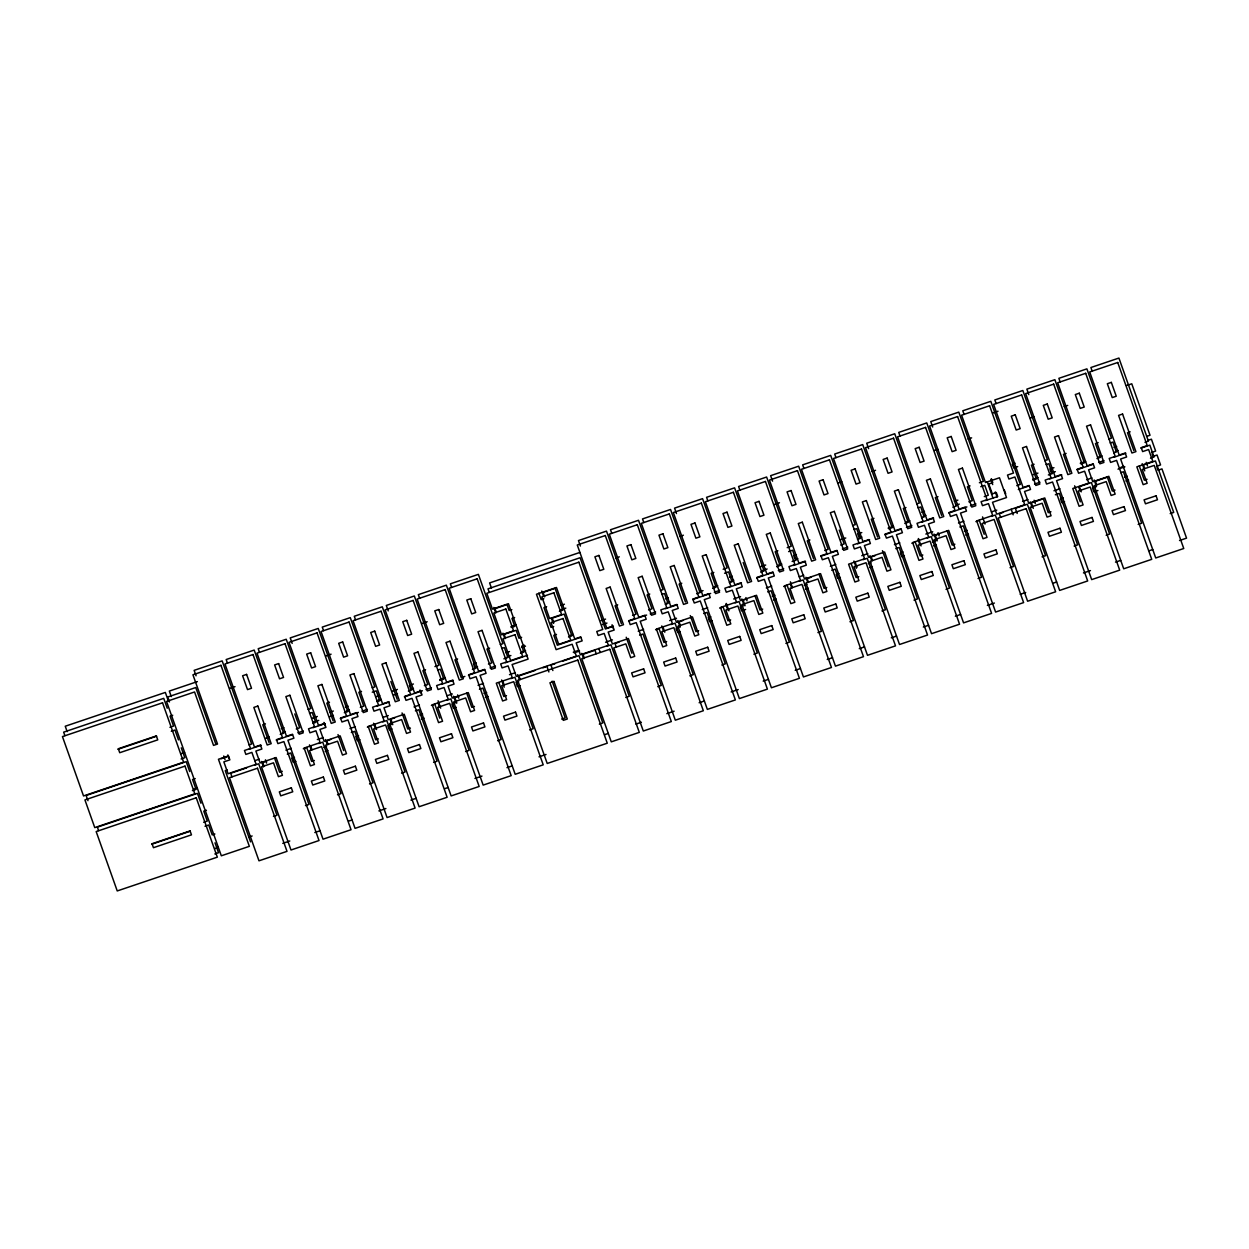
<?xml version="1.0" encoding="UTF-8"?>
<svg xmlns="http://www.w3.org/2000/svg" width="1249" height="1249" viewBox="0 0 1249 1249"><rect width="100%" height="100%" fill="white"/><g stroke="black" fill="none" stroke-linecap="round" stroke-linejoin="round"><path stroke-width="1.5" d="M197.358 681.611L169.333 691.072L171.285 696.599M579.833 552.448L489.608 582.924L491.482 588.201M992.783 412.997L998.029 411.218M229.754 688.402L234.999 686.638M325.833 655.959L331.079 654.179M421.912 623.516L427.174 621.737M615.819 558.022L619.332 556.835M679.878 536.399L683.375 535.212M774.208 504.534L779.47 502.769M838.266 482.91L841.764 481.724M872.036 471.498L875.549 470.311M934.346 450.452L937.843 449.281M968.116 439.055L971.628 437.868M1030.425 418.009L1033.922 416.823M1064.21 406.612L1067.708 405.425M1126.504 385.566L1131.766 383.786L1150.017 435.245L1146.598 436.401M172.721 715.255L170.051 716.161L173.564 726.059L169.926 727.293M511.825 609.606L509.155 610.511L507.047 604.578L495.026 608.638L496.321 612.26M543.846 598.802L541.176 599.692L538.834 593.103M117.952 749.275L156.578 736.223M171.3 731.258L174.969 730.009L178.482 739.908M514.619 617.521L511.965 618.427L514.76 626.342L511.341 627.498M546.656 606.717L543.986 607.607L551.012 627.404L553.682 626.498M560.973 605.359L564.407 604.204M510.903 626.701L516.056 624.953M560.66 609.902L565.813 608.154M559.38 611.276L562.815 610.121L555.087 588.357L543.065 592.416L544.658 596.866M1014.969 463.129L1012.299 464.019L1013.236 466.658M1013.704 467.985L1017.701 466.626M265.428 723.842L262.758 724.748L269.081 742.562M308.144 709.416L310.814 708.526L286.224 639.254L258.2 648.715L259.48 652.337M329.486 702.219L326.816 703.109L333.14 720.923M361.523 691.4L358.853 692.305L363.771 706.153L360.337 707.309M372.186 687.793L374.856 686.888L350.282 617.631L322.258 627.092L323.538 630.698M425.566 669.761L422.896 670.666L427.814 684.514L424.379 685.67M434.917 666.607L438.914 665.264L414.325 595.992L386.3 605.453L388.236 610.886M457.602 658.941L454.933 659.847L461.256 677.661L464.847 676.443M489.624 648.137L486.954 649.027L491.872 662.891L488.437 664.046M500.303 644.531L502.972 643.625L478.383 574.368L450.358 583.829L451.638 587.436M521.645 637.318L518.975 638.223L516.165 630.308L504.159 634.351L505.455 637.989M617.724 604.875L615.07 605.765L621.378 623.579M649.761 594.056L647.091 594.961L652.009 608.809L648.574 609.965M660.44 590.449L663.11 589.544L638.52 520.287L610.496 529.748L611.776 533.37M681.782 583.236L679.113 584.142L685.436 601.956M713.819 572.417L711.149 573.322L716.067 587.171L712.633 588.341M723.155 569.263L727.152 567.92L702.578 498.648L674.554 508.124L676.474 513.542M777.862 550.793L775.192 551.699L780.11 565.547L776.691 566.703M787.213 547.64L791.21 546.281L766.621 477.024L738.596 486.486L739.892 490.108M809.898 539.974L807.229 540.879L813.552 558.693M852.599 525.548L855.268 524.658L830.679 455.385L802.654 464.862L803.934 468.469M873.941 518.351L871.287 519.241L877.594 537.054M905.978 507.531L903.308 508.437L908.226 522.285L904.791 523.44M916.657 503.925L919.326 503.019L894.737 433.762L866.712 443.223L868.633 448.641M937.999 496.712L935.329 497.617L941.652 515.431M970.036 485.892L967.366 486.798L972.284 500.646L968.849 501.817M979.372 482.738L983.369 481.396L958.795 412.123L930.77 421.584L932.691 427.017M1034.078 464.269L1031.409 465.174L1036.327 479.023L1032.907 480.178M1044.757 460.662L1047.427 459.757L1022.837 390.5L994.813 399.961L996.109 403.568M1066.115 453.449L1063.445 454.355L1069.769 472.169M1098.136 442.63L1095.467 443.536L1100.385 457.384L1096.95 458.555M1108.815 439.024L1111.485 438.134L1086.895 368.861L1058.871 378.322L1060.151 381.944M1130.158 431.826L1127.488 432.716L1133.811 450.53M180.949 753.647L184.587 752.413M309.549 713.382L312.219 712.476L315.716 722.375L313.062 723.28M372.264 692.196L376.261 690.853L379.774 700.736L377.104 701.641M437.65 670.12L440.319 669.214L443.832 679.113L439.835 680.455M501.708 648.481L504.377 647.591L507.89 657.474L503.878 658.832M661.845 594.415L664.515 593.509L668.028 603.408L665.358 604.297M724.561 573.229L728.557 571.87L732.07 581.769L729.4 582.674M788.619 551.59L792.615 550.247L796.128 560.145L792.131 561.488M854.004 529.514L856.673 528.608L860.186 538.506L857.517 539.412M918.062 507.875L920.732 506.985L924.229 516.867L921.575 517.773M980.777 486.704L984.774 485.346L988.287 495.244L984.29 496.602M1046.162 464.612L1048.832 463.722L1052.345 473.605L1048.348 474.963M1110.22 442.989L1112.89 442.084L1116.403 451.982L1113.733 452.887M181.121 758.97L184.805 757.721L181.292 747.823M524.455 645.233L521.785 646.139L523.893 652.072L520.474 653.227M556.492 634.414L553.822 635.319L557.335 645.218L580.754 637.302M281.29 728.62L283.96 727.714M312.172 718.191L317.324 716.458M329.908 712.195L333.342 711.04M345.349 706.981L348.018 706.091M376.23 696.552L379.665 695.396M392.248 691.15L397.385 689.417M413.403 683.999L409.407 685.358L410.812 689.307L413.466 688.418M473.449 663.719L476.119 662.829M506.048 652.712L509.483 651.556M522.066 647.31L525.501 646.155M601.066 620.628L605.562 619.114M665.608 598.833L668.277 597.928M729.666 577.194L732.336 576.304M760.547 566.765L765.699 565.032M796.394 554.665L793.724 555.571L794.661 558.209M840.624 539.724L845.76 537.991M861.779 532.589L857.782 533.932L859.187 537.897L861.857 536.992M921.824 512.309L924.494 511.403M954.423 501.302L957.858 500.131M1032.782 474.839L1037.935 473.106M1053.937 467.688L1049.941 469.046L1051.346 472.996L1055.343 471.654M1113.999 447.407L1116.668 446.502M265.787 738.284L269.347 737.082M282.696 732.57L285.365 731.68M313.39 722.219L318.729 720.408M329.845 716.661L333.405 715.458M346.754 710.946L349.423 710.041M377.448 700.58L381.007 699.378M393.903 695.022L397.463 693.819M439.71 679.55L445.05 677.754M477.524 666.779L474.854 667.684L473.917 665.046M507.328 656.724L510.888 655.522M522.004 651.759L525.564 650.557M569.606 635.679L573.166 634.492M602.471 624.594L606.967 623.064M667.013 602.783L669.683 601.893M699.487 591.823L703.046 590.621M714.178 586.858L717.722 585.656M731.071 581.16L733.741 580.254M761.765 570.793L767.105 568.982M778.221 565.235L781.78 564.033M795.129 559.521L797.799 558.631M888.101 528.124L893.425 526.329M906.337 521.973L909.896 520.771M923.23 516.259L925.899 515.369M955.704 505.299L959.263 504.096M1032.658 479.304L1037.997 477.508M1080.26 463.238L1085.6 461.427M1098.495 457.072L1102.055 455.869M1115.404 451.373L1118.074 450.467M1147.862 440.397L1151.422 439.195L1155.637 451.076L1151.64 452.419M249.004 744.904L251.673 743.998L222.166 660.893L194.141 670.354L196.062 675.771M280.26 734.35L283.695 733.194L254.187 650.073L226.178 659.534L227.459 663.188M296.278 728.948L299.713 727.777L294.795 713.928M344.318 712.711L347.753 711.555L318.245 628.45L290.221 637.911L292.172 643.376M408.376 691.087L411.811 689.932L382.303 606.811L354.279 616.272L355.575 619.926M472.434 669.448L475.853 668.293L446.361 585.172L418.337 594.649L419.633 598.287M568.514 637.006L571.933 635.85L564.22 614.086L552.199 618.13L553.885 622.892M632.556 615.382L635.991 614.211L606.499 531.106L578.474 540.567L580.41 546.032M696.614 593.743L700.049 592.588L670.541 509.467L642.517 518.928L643.813 522.582M760.672 572.12L764.107 570.949L734.599 487.844L706.575 497.305L707.871 500.943M824.73 550.481L828.149 549.326L798.657 466.205L770.633 475.666L772.569 481.146M840.733 545.079L844.168 543.908L839.25 530.06M888.773 528.842L892.208 527.687L862.7 444.582L834.691 454.043L835.971 457.68M952.831 507.219L956.266 506.064L926.758 422.943L898.734 432.404L900.029 436.057M1016.764 485.627L1020.324 484.425L990.816 401.319L962.792 410.78L964.087 414.418M1080.947 463.957L1084.366 462.801L1054.874 379.68L1026.85 389.142L1028.786 394.606M1144.99 442.318L1148.424 441.162L1118.917 358.057L1090.892 367.518L1092.188 371.156M221.042 758.783L228.333 756.316M249.066 749.322L261.088 745.263M276.294 740.126L292.5 734.646M297.918 732.82L303.32 730.993M313.124 727.683L325.13 723.624M340.353 718.487L358.369 712.398M361.96 711.196L367.378 709.37M377.182 706.06L389.188 702M404.395 696.864L422.412 690.775M426.018 689.557L431.42 687.731M441.24 684.421L453.246 680.362M468.453 675.225L484.674 669.745M490.076 667.934L495.478 666.107M505.283 662.782L527.453 655.303M613.384 626.28L605.375 628.996L580.082 557.741L488 588.841L489.249 592.354M628.59 621.143L646.607 615.07M650.214 613.852L655.616 612.026M665.42 608.716L677.426 604.657M692.649 599.52L710.665 593.431M714.256 592.213L719.674 590.387M729.478 587.077L741.484 583.018M756.707 577.881L772.912 572.417M778.314 570.59L783.716 568.763M793.537 565.454L805.543 561.394M820.749 556.258L836.971 550.778M842.372 548.951L847.774 547.124M857.579 543.815L869.601 539.755M884.807 534.619L901.013 529.154M906.431 527.328L911.832 525.501M921.637 522.191L933.643 518.132M948.865 512.996L966.882 506.907M970.473 505.689L975.891 503.862M985.695 500.552L997.701 496.493L996.296 492.543L992.299 493.886L988.786 484.003L992.783 482.645L991.378 478.695M1018.325 489.53L1029.129 485.892M1034.531 484.066L1039.933 482.239M1049.753 478.929L1061.759 474.87M1076.966 469.733L1093.187 464.253M1098.589 462.427L1103.991 460.6M1113.796 457.29L1125.817 453.231M1140.93 448.126L1149.829 445.128L1154.045 456.993L1150.485 458.196M195.203 778.595L192.533 779.485L196.046 789.384L192.408 790.617M573.275 652.181L578.74 650.323M1121.024 467.204L1123.694 466.299M227.271 769.977L225.257 770.649L250.549 841.888M254.78 760.688L259.292 759.158M285.912 750.165L291.314 748.338M317.34 739.564L323.35 737.534M349.97 728.542L355.372 726.715M382.897 717.426L388.252 715.615M414.028 706.903L419.43 705.076M446.955 695.787L452.31 693.976M478.07 685.279L483.472 683.453M509.498 674.663L515.041 672.789M574.15 652.821L579.567 651.01M605.578 642.22L612.447 639.894M638.208 631.198L643.61 629.371M669.636 620.581L676.505 618.271M702.266 609.559L707.668 607.748M733.694 598.958L740.548 596.632M766.324 587.936L771.726 586.109M799.251 576.819L803.747 575.289M830.366 566.297L835.784 564.47M861.794 555.696L867.805 553.666M894.425 544.673L899.826 542.847M925.852 534.057L932.722 531.746M958.483 523.034L963.885 521.208M991.409 511.918L996.764 510.107M1022.541 501.411L1027.943 499.584M1053.953 490.795L1059.964 488.765M1086.583 479.772L1091.985 477.945M1118.011 469.171L1124.881 466.845M246.678 767.854L230.675 773.256L231.971 776.94M254.687 765.153L258.699 763.795L276.95 815.254L273.453 816.424M266.708 761.094L262.696 762.436L264.007 766.121M287.286 754.131L290.72 752.975L308.987 804.434L305.474 805.621M303.304 748.729L306.739 747.573L311.657 761.422L314.326 760.516M318.745 743.514L322.742 742.156L341.008 793.615L337.511 794.801M330.751 739.455L326.754 740.813L328.05 744.482M351.344 732.507L354.778 731.352L373.045 782.795L369.532 783.982M367.362 727.105L370.781 725.934L375.699 739.798L378.369 738.893M382.803 721.891L386.8 720.532L405.066 771.991L401.569 773.162M394.809 717.832L390.812 719.174L392.764 724.685M415.402 710.868L418.837 709.713L437.088 761.172L433.59 762.358M431.405 705.466L434.839 704.311L439.757 718.159M446.845 700.252L450.858 698.894L469.124 750.352L465.612 751.539M458.867 696.193L454.855 697.551L456.822 703.062M479.444 689.245L482.879 688.09L501.146 739.533L497.648 740.719M510.903 678.613L514.916 677.27L533.167 728.713L529.67 729.9M534.931 670.51L518.913 675.912L520.224 679.597M542.94 667.809L546.937 666.451L548.889 671.962M554.946 663.75L550.934 665.108L552.87 670.557M562.956 661.049L578.958 655.631L602.845 722.921L599.348 724.108M606.983 646.17L610.995 644.827L629.262 696.271L625.749 697.457M619.004 642.111L614.992 643.469L616.303 647.138M639.582 635.163L643.016 634.008L661.283 685.451L657.786 686.638M655.6 629.761L659.035 628.59L663.953 642.454L666.623 641.549M671.041 624.547L675.038 623.189L693.304 674.647L689.807 675.818M683.047 620.488L679.05 621.846L680.346 625.515M703.64 613.54L707.075 612.369L725.341 663.828L721.828 665.014M719.658 608.122L723.093 606.967L727.995 620.815L730.665 619.926M735.099 602.908L739.096 601.565L757.362 653.008L753.865 654.195M747.105 598.849L743.108 600.207L745.06 605.718M767.698 591.901L771.133 590.746L789.384 642.189L785.886 643.376M783.701 586.499L787.135 585.328L792.053 599.192M799.157 581.285L803.154 579.926L821.42 631.385L817.908 632.556M811.163 577.225L807.151 578.568L808.462 582.253M831.756 570.278L835.175 569.107L853.442 620.566L849.944 621.752M863.2 559.646L867.212 558.303L885.463 609.746L881.966 610.933M875.221 555.586L871.209 556.945L872.52 560.614M895.798 548.639L899.233 547.484L917.5 598.927L913.987 600.113M911.817 543.237L915.252 542.066L920.17 555.93L922.839 555.024M927.258 538.022L931.254 536.664L949.521 588.123L946.024 589.294M939.264 533.963L935.267 535.306L937.218 540.833M959.856 527L963.291 525.845L981.558 577.303L978.045 578.49M975.875 521.598L979.294 520.443L984.212 534.291M991.316 516.383L995.312 515.041L1013.579 566.484L1010.082 567.671M1003.322 512.324L999.325 513.682L1000.621 517.351M1055.358 494.76L1059.371 493.402L1077.637 544.861L1074.124 546.032M1120.759 472.668L1123.429 471.763L1141.68 523.222L1138.182 524.408M193.595 789.259L197.233 788.041M294.499 757.409L291.829 758.299L293.234 762.265L295.904 761.359M323.85 747.48L326.52 746.59M358.557 735.77L355.887 736.676L357.292 740.626L359.962 739.736M390.578 724.951L387.908 725.856L389.313 729.806L391.983 728.916M419.929 715.037L422.599 714.131M454.636 703.328L451.966 704.217L453.371 708.183L456.041 707.277M483.988 693.414L486.657 692.508M516.024 682.594L518.678 681.689M678.816 627.607L676.146 628.512L677.083 631.151M708.183 617.693L710.853 616.803M742.874 605.984L740.204 606.889L741.609 610.839L745.606 609.496M772.225 596.07L774.895 595.164M804.262 585.25L806.932 584.345M838.953 573.541L836.284 574.431L837.689 578.396L840.358 577.491M868.32 563.627L870.99 562.721M903.011 551.902L900.342 552.807L901.747 556.757L904.417 555.867M932.363 541.988L935.033 541.082M964.4 531.168L967.069 530.279M1060.479 498.726L1063.149 497.82M1096.513 486.564L1092.5 487.906L1093.905 491.872L1097.918 490.514M1124.537 477.102L1127.191 476.197M1156.558 466.283L1160.555 464.925L1157.042 455.026L1153.046 456.385L1152.109 453.746M325.255 751.445L327.925 750.54M421.335 719.002L424.004 718.097M485.393 697.364L488.062 696.458M520.084 685.654L517.414 686.544L516.477 683.906M677.551 632.478L680.221 631.572M712.258 620.753L709.588 621.659L708.651 619.02M773.631 600.02L776.3 599.13M805.667 589.216L808.337 588.31M869.726 567.577L872.38 566.671M933.768 545.954L936.438 545.048M965.805 535.134L968.475 534.229M1064.554 501.786L1061.884 502.691L1060.947 500.053M1125.942 481.052L1128.596 480.147M282.29 771.336L279.62 772.241L274.561 757.987M410.406 728.073L407.736 728.979L402.037 712.945M474.448 706.45L471.794 707.34L466.736 693.101M506.485 695.631L503.815 696.536L498.897 682.672M698.644 630.729L695.974 631.635L690.291 615.601M762.702 609.106L760.032 609.996L754.974 595.757M826.76 587.467L824.09 588.373L819.032 574.118M858.781 576.648L856.111 577.553L851.194 563.705M954.861 544.205L952.191 545.11L947.132 530.856M1050.94 511.762L1048.27 512.668L1043.352 498.804L1031.346 502.863L1033.298 508.374M1114.998 490.123L1112.328 491.029L1107.41 477.18L1095.404 481.24L1096.7 484.909M1147.019 479.319L1144.349 480.209L1139.291 465.971M206.444 810.258L203.774 811.147L207.287 821.046L203.649 822.279M151.66 844.262L190.301 831.209M205.008 826.245L208.692 825.011L212.205 834.894L214.875 834.004M561.691 719.081L565.204 717.91L552.152 681.158M1042.103 556.851L1045.6 555.664L1027.349 504.221L1015.328 508.281L1017.17 513.464M1106.161 535.228L1109.658 534.041L1091.392 482.582L1079.386 486.642L1081.228 491.841M1170.204 513.589L1173.717 512.402L1155.45 460.959L1143.444 465.003L1144.662 468.469M214.656 848.633L218.294 847.4M248.645 837.158L252.142 835.971M214.844 853.957L218.528 852.708L215.015 842.81M282.789 843.356L289.799 840.983M314.81 832.537L320.072 830.757M348.596 821.124L352.093 819.953M378.869 810.913L385.879 808.54M410.89 800.094L416.151 798.314M444.675 788.681L448.172 787.495M474.948 778.455L481.958 776.097M506.985 767.651L512.231 765.871M539.006 756.832L546.016 754.458M604.61 734.677L608.247 733.444M635.897 724.108L641.361 722.265M666.841 713.663L674.117 711.196M699.143 702.75L704.389 700.97M731.165 691.93L738.175 689.573M763.186 681.111L768.447 679.347M795.223 670.307L800.468 668.527M827.244 659.488L832.505 657.708M859.281 648.668L864.527 646.904M891.302 637.849L896.548 636.084M923.323 627.045L928.585 625.265M955.36 616.225L960.606 614.446M987.381 605.406L994.391 603.048M1020.23 594.321L1025.694 592.479M1052.985 583.252L1056.623 582.018M1083.461 572.963L1090.471 570.59M1115.498 562.144L1120.743 560.364M1149.267 550.731L1152.765 549.56M1179.54 540.52L1186.55 538.147L1161.96 468.89L1157.964 470.233L1157.027 467.594M1146.192 462.333L1147.472 465.924M1142.179 463.676L1144.74 470.873M1094.171 479.959L1095.919 484.909M1078.761 487.11L1080.042 490.701M1074.608 485.814L1080.307 501.848M1034.11 500.24L1035.28 503.534M1030.222 501.911L1032.142 507.328M1004.305 489.842L1005.71 493.792M1011.19 509.233L1013.173 514.822M990.879 479.491L992.69 484.581M995.297 491.934L997.108 497.008M987.194 481.708L993.017 498.148M982.526 516.914L985.055 524.034M938.03 532.683L939.201 535.993M934.033 534.041L936.375 540.63M918.483 538.538L921.091 545.922M917.999 539.381L919.904 544.783M882.45 550.715L888.133 566.734M869.975 555.664L871.724 560.614M855.05 561.956L856.955 567.296M853.941 561.02L856.502 568.217M805.917 577.303L807.681 582.253M790.367 581.8L792.366 587.452M790.523 584.454L791.804 588.045M743.171 562.503L749.494 580.317M745.872 597.584L747.043 600.878M741.875 598.942L744.217 605.531M726.309 603.439L728.932 610.808M725.825 604.282L727.745 609.684M677.817 620.566L680.159 627.17M662.891 626.857L664.796 632.197M661.783 625.921L663.687 631.307M626.233 637.24L631.916 653.274M612.057 624.765L613.353 628.419M598.833 648.481L600.207 652.337M596.21 653.695L594.977 650.229L582.971 654.289L584.267 657.958M581.847 653.336L583.767 658.754M541.801 591.027L543.705 596.398M551.309 617.849L553.213 623.204M493.823 607.451L495.791 612.962M502.957 633.181L504.924 638.692M517.679 674.647L519.428 679.597M502.754 680.924L504.128 684.78M501.645 679.987L504.206 687.184M457.634 694.928L458.805 698.222M453.621 696.271L455.963 702.875M438.071 700.783L440.694 708.152M438.227 703.421L439.507 707.028M420.007 690.01L421.225 693.398M390.875 681.486L397.198 699.299M390.156 719.549L391.905 724.498M374.653 724.186L376.542 729.541M373.529 723.249L375.449 728.651M337.995 734.584L343.678 750.602M323.928 722.453L325.13 725.841M325.521 739.533L327.269 744.482M310.595 745.825L311.969 749.681M309.487 744.888L311.391 750.29M265.459 759.814L266.63 763.123M261.572 761.484L263.492 766.902M227.849 754.896L229.051 758.284M223.758 755.988L225.039 759.611M215.858 744.17L195.765 687.543L167.741 697.004L169.489 701.954M168.521 701.423L165.336 692.43L65.245 726.231L67.165 731.633M167.241 708.245L163.728 698.347L63.652 732.148L64.87 735.614M189.723 771.57L186.21 761.671L86.119 795.472L87.976 800.671M200.964 803.232L197.451 793.349L97.36 827.135L98.593 830.601M220.964 665.327L192.939 674.788L217.529 744.061L213.532 745.403L194.563 691.977L166.539 701.438L221.323 855.799L249.347 846.338L218.45 759.267L228.458 755.879L229.863 759.845L223.852 761.874L228.067 773.74L256.092 764.279L251.876 752.398L245.866 754.427L244.461 750.477L250.471 748.448L220.964 665.327M253.001 654.523L224.976 663.984L254.468 747.089L260.479 745.06L261.884 749.025L255.873 751.055L260.089 762.92L276.107 757.519L282.43 775.332L278.433 776.675L273.515 762.827L261.494 766.886L291.001 850.007L319.026 840.53L283.898 741.594L277.903 743.623L276.497 739.658L282.493 737.628L253.001 654.523M285.022 643.703L256.997 653.165L286.505 736.286L292.5 734.256L293.905 738.206L287.91 740.235L323.023 839.187L351.047 829.726L321.555 746.605L309.533 750.665L314.451 764.513L310.455 765.871L304.132 748.057L320.15 742.64L315.935 730.774L309.924 732.804L308.519 728.838L314.529 726.809L285.022 643.703M317.043 632.884L289.019 642.345L318.526 725.466L324.537 723.436L325.942 727.386L319.931 729.416L324.147 741.297L340.165 735.88L346.488 753.693L342.476 755.052L337.558 741.203L325.552 745.247L355.059 828.368L383.084 818.907L347.956 719.955L341.945 721.984L340.54 718.034L346.551 716.005L317.043 632.884M349.08 622.064L321.055 631.526L350.563 714.647L356.558 712.617L357.963 716.583L351.953 718.612L387.081 817.549L415.105 808.087L385.598 724.966L373.592 729.026L378.509 742.874L374.513 744.232L368.19 726.418L384.192 721.016L379.977 709.135L373.982 711.165L372.577 707.215L378.572 705.185L349.08 622.064M381.101 611.245L353.077 620.722L382.584 703.827L388.595 701.797L389.985 705.763L383.989 707.793L388.205 719.658L404.223 714.256L410.531 732.07L406.534 733.413L401.616 719.565L389.61 723.624L419.102 806.729L447.126 797.268L412.014 698.332L406.003 700.361L404.598 696.396L410.609 694.366L381.101 611.245M413.138 600.441L385.114 609.902L414.606 693.023L420.616 690.994L422.021 694.944L416.011 696.973L451.139 795.925L479.163 786.464L449.656 703.343L437.65 707.402L442.568 721.251L438.555 722.609L432.232 704.795L448.25 699.378L444.035 687.512L438.04 689.542L436.635 685.576L442.63 683.546L413.138 600.441M445.159 589.622L417.135 599.083L446.642 682.204L452.638 680.174L454.043 684.124L448.048 686.154L452.263 698.035L468.266 692.617L474.589 710.431L470.592 711.789L465.674 697.941L453.668 701.985L483.16 785.106L511.184 775.645L476.072 676.693L470.061 678.722L468.656 674.772L474.667 672.743L445.159 589.622M477.18 578.802L449.156 588.263L478.664 671.384L484.674 669.355L486.08 673.32L480.069 675.35L515.197 774.286L543.221 764.825L513.714 681.704L501.708 685.763L506.626 699.612L502.613 700.97L496.29 683.156L512.309 677.754L508.093 665.873L502.082 667.903L500.677 663.953L506.688 661.923L477.18 578.802M605.297 535.54L577.272 545.001L606.764 628.122L612.775 626.092L614.18 630.058L608.169 632.072L612.385 643.953L628.403 638.551L634.726 656.349L630.729 657.708L625.811 643.86L613.79 647.919L643.297 731.024L671.322 721.563L636.194 622.611L630.199 624.641L628.793 620.691L634.789 618.661L605.297 535.54M637.318 524.721L609.293 534.197L638.801 617.303L644.796 615.273L646.201 619.239L640.206 621.268L675.319 720.205L703.343 710.743L673.851 627.638L661.829 631.682L666.747 645.546L662.751 646.888L656.428 629.074L672.446 623.673L668.231 611.807L662.22 613.821L660.815 609.871L666.825 607.841L637.318 524.721M669.355 513.917L641.33 523.378L670.822 606.483L676.833 604.469L678.238 608.419L672.227 610.449L676.443 622.314L692.461 616.912L698.784 634.726L694.772 636.069L689.854 622.221L677.848 626.28L707.356 709.401L735.38 699.924L700.252 600.988L694.257 603.017L692.852 599.052L698.847 597.022L669.355 513.917M701.376 503.097L673.352 512.558L702.859 595.679L708.854 593.65L710.259 597.6L704.264 599.629L739.377 698.581L767.401 689.12L737.894 605.999L725.888 610.058L730.806 623.907L726.809 625.265L720.486 607.451L736.488 602.049L732.289 590.168L726.278 592.198L724.873 588.232L730.884 586.218L701.376 503.097M733.397 492.278L705.373 501.739L734.88 584.86L740.891 582.83L742.296 586.796L736.286 588.81L740.501 600.691L756.519 595.289L762.827 613.087L758.83 614.446L753.912 600.597L741.906 604.641L771.414 687.762L799.422 678.301L764.31 579.349L758.299 581.378L756.894 577.428L762.905 575.399L733.397 492.278M765.434 481.458L737.41 490.935L766.902 574.04L772.912 572.011L774.318 575.976L768.307 578.006L803.435 676.942L831.459 667.481L801.952 584.376L789.946 588.42L794.864 602.283L790.851 603.626L784.544 585.812L800.547 580.41L796.331 568.545L790.336 570.559L788.931 566.609L794.926 564.579L765.434 481.458M797.455 470.654L769.431 480.116L798.938 563.221L804.934 561.207L806.339 565.157L800.344 567.187L804.559 579.052L820.562 573.65L826.885 591.464L822.888 592.807L817.97 578.958L805.964 583.018L835.456 666.139L863.481 656.662L828.368 557.725L822.357 559.755L820.952 555.789L826.963 553.76L797.455 470.654M829.477 459.835L801.452 469.296L830.96 552.417L836.971 550.387L838.376 554.337L832.365 556.367L867.493 655.319L895.517 645.858L866.01 562.737L854.004 566.796L858.922 580.644L854.909 582.003L848.586 564.189L864.605 558.787L860.389 546.906L854.378 548.936L852.973 544.97L858.984 542.94L829.477 459.835M861.513 449.016L833.489 458.477L862.981 541.598L868.992 539.568L870.397 543.534L864.386 545.548L868.601 557.429L884.62 552.027L890.943 569.825L886.946 571.183L882.028 557.335L870.007 561.379L899.514 644.5L927.539 635.038L892.411 536.086L886.415 538.116L885.01 534.166L891.005 532.136L861.513 449.016M893.535 438.196L865.51 447.673L895.018 530.778L901.013 528.749L902.418 532.714L896.423 534.744L931.535 633.68L959.56 624.219L930.068 541.114L918.046 545.157L922.964 559.021L918.967 560.364L912.644 542.55L928.663 537.148L924.447 525.267L918.437 527.297L917.031 523.347L923.042 521.317L893.535 438.196M925.556 427.392L897.547 436.853L927.039 519.959L933.05 517.929L934.455 521.895L928.444 523.924L932.66 535.79L948.678 530.388L955.001 548.202L950.989 549.544L946.071 535.696L934.065 539.755L963.572 622.876L991.597 613.4L956.469 514.463L950.458 516.493L949.053 512.527L955.063 510.498L925.556 427.392M957.593 416.573L929.568 426.034L959.076 509.155L965.071 507.125L966.476 511.075L960.481 513.105L995.594 612.057L1023.618 602.596L994.11 519.475L982.104 523.534L987.022 537.382L983.025 538.741L976.702 520.927L992.705 515.509L988.49 503.644L982.495 505.673L981.089 501.708L987.085 499.678L957.593 416.573M989.614 405.753L961.589 415.214L985.477 482.504L999.481 477.774L1006.507 497.555L992.502 502.285L996.718 514.166L1024.742 504.705L1014.906 476.993L1008.895 479.023L1007.49 475.073L1013.501 473.043L989.614 405.753M1021.651 394.934L993.626 404.395L1023.118 487.516L1029.129 485.486L1030.534 489.452L1024.523 491.482L1028.739 503.347L1044.757 497.945L1051.08 515.759L1047.068 517.102L1042.15 503.253L1030.144 507.313L1059.652 590.418L1087.676 580.957L1052.548 482.005L1046.553 484.034L1045.148 480.084L1051.143 478.055L1021.651 394.934M1053.672 384.13L1025.648 393.591L1055.155 476.696L1061.15 474.667L1062.556 478.632L1056.56 480.662L1091.673 579.614L1119.697 570.137L1090.205 487.032L1078.184 491.076L1083.102 504.939L1079.105 506.282L1072.782 488.484L1088.8 483.066L1084.585 471.201L1078.574 473.23L1077.169 469.265L1083.18 467.235L1053.672 384.13M1085.693 373.31L1057.669 382.772L1087.176 465.893L1093.187 463.863L1094.592 467.813L1088.582 469.843L1092.797 481.724L1108.815 476.306L1115.138 494.12L1111.126 495.478L1106.208 481.614L1094.202 485.674L1123.71 568.795L1151.734 559.333L1116.606 460.381L1110.595 462.411L1109.19 458.445L1115.201 456.416L1085.693 373.31M1117.73 362.491L1089.706 371.952L1119.198 455.073L1125.208 453.044L1126.614 456.993L1120.603 459.023L1155.731 557.975L1183.755 548.514L1154.248 465.393L1142.242 469.452L1147.16 483.301L1143.147 484.659L1136.84 466.845L1152.843 461.443L1148.627 449.562L1142.632 451.592L1141.227 447.642L1147.222 445.612L1117.73 362.491M162.542 702.797L62.45 736.598L83.527 795.956L183.603 762.155L162.542 702.797M246.599 674.398L242.603 675.756L247.521 689.604L251.517 688.261L246.599 674.398M278.636 663.594L274.624 664.936L279.542 678.785L283.554 677.442L278.636 663.594M310.658 652.774L306.661 654.117L311.579 667.981L315.575 666.623L310.658 652.774M342.679 641.955L338.682 643.313L343.6 657.161L347.597 655.803L342.679 641.955M374.716 631.135L370.703 632.494L375.621 646.342L379.634 644.999L374.716 631.135M406.737 620.331L402.74 621.674L407.658 635.522L411.655 634.18L406.737 620.331M438.774 609.512L434.761 610.855L439.679 624.719L443.692 623.36L438.774 609.512M470.795 598.693L466.798 600.051L471.7 613.899L475.713 612.541L470.795 598.693M578.88 562.191L486.813 593.291L492.434 609.122L508.437 603.704L528.108 659.113L512.09 664.53L516.305 676.396L576.367 656.115L572.151 644.25L556.133 649.652L536.461 594.243L556.476 587.483L574.743 638.942L580.754 636.912L582.159 640.862L576.148 642.892L580.363 654.773L608.388 645.311L604.173 633.43L598.162 635.46L596.757 631.494L602.767 629.48L578.88 562.191M598.896 555.43L594.899 556.789L599.817 570.637L603.813 569.279L598.896 555.43M630.932 544.611L626.92 545.969L631.838 559.817L635.85 558.459L630.932 544.611M662.954 533.791L658.957 535.15L663.875 548.998L667.872 547.655L662.954 533.791M694.99 522.988L690.978 524.33L695.896 538.194L699.893 536.836L694.99 522.988M727.012 512.168L722.999 513.526L727.917 527.375L731.93 526.016L727.012 512.168M759.033 501.349L755.036 502.707L759.954 516.555L763.951 515.197L759.033 501.349M791.07 490.529L787.057 491.887L791.975 505.736L795.988 504.393L791.07 490.529M823.091 479.725L819.094 481.068L824.012 494.932L828.009 493.574L823.091 479.725M855.112 468.906L851.115 470.264L856.033 484.112L860.03 482.754L855.112 468.906M887.149 458.086L883.137 459.445L888.055 473.293L892.067 471.935L887.149 458.086M919.17 447.267L915.174 448.625L920.091 462.473L924.088 461.131L919.17 447.267M951.192 436.463L947.195 437.806L952.113 451.654L956.11 450.311L951.192 436.463M1015.25 414.824L1011.253 416.182L1016.171 430.031L1020.168 428.672L1015.25 414.824M1047.286 404.005L1043.274 405.363L1048.192 419.211L1052.204 417.869L1047.286 404.005M1079.308 393.201L1075.311 394.543L1080.213 408.392L1084.226 407.049L1079.308 393.201M1111.329 382.381L1107.332 383.724L1112.25 397.588L1116.247 396.23L1111.329 382.381M505.845 609.012L493.839 613.072L501.552 634.835L513.573 630.792L505.845 609.012M553.885 592.791L541.879 596.85L549.607 618.614L561.613 614.57L553.885 592.791M156.359 735.911L118.327 748.744L119.732 752.71L157.764 739.861L156.359 735.911M257.84 706.06L253.844 707.418L267.192 745.013L271.189 743.67L257.84 706.06M289.877 695.256L285.865 696.599L299.214 734.209L303.21 732.851L289.877 695.256M321.899 684.436L317.902 685.779L331.235 723.39L335.247 722.031L321.899 684.436M353.92 673.617L349.923 674.975L363.272 712.57L367.268 711.212L353.92 673.617M385.957 662.797L381.944 664.156L395.293 701.751L399.305 700.408L385.957 662.797M417.978 651.994L413.981 653.336L427.33 690.947L431.327 689.589L417.978 651.994M449.999 641.174L446.002 642.517L459.351 680.127L463.348 678.769L449.999 641.174M482.036 630.355L478.024 631.713L491.372 669.308L495.385 667.95L482.036 630.355M610.137 587.092L606.14 588.451L619.488 626.046L623.485 624.687L610.137 587.092M642.173 576.273L638.161 577.631L651.51 615.226L655.522 613.884L642.173 576.273M674.195 565.469L670.198 566.812L683.531 604.407L687.543 603.064L674.195 565.469M706.216 554.65L702.219 555.992L715.568 593.603L719.565 592.245L706.216 554.65M738.253 543.83L734.24 545.188L747.589 582.783L751.601 581.425L738.253 543.83M770.274 533.011L766.277 534.369L779.626 571.964L783.623 570.621L770.274 533.011M802.311 522.191L798.298 523.55L811.647 561.144L815.644 559.802L802.311 522.191M834.332 511.387L830.32 512.73L843.668 550.341L847.681 548.982L834.332 511.387M866.353 500.568L862.356 501.926L875.705 539.521L879.702 538.163L866.353 500.568M898.39 489.749L894.378 491.107L907.726 528.702L911.723 527.359L898.39 489.749M930.411 478.929L926.415 480.287L939.748 517.882L943.76 516.54L930.411 478.929M962.433 468.125L958.436 469.468L971.784 507.078L975.781 505.72L962.433 468.125M1026.491 446.486L1022.494 447.845L1035.843 485.439L1039.839 484.081L1026.491 446.486M1058.512 435.667L1054.515 437.025L1067.864 474.62L1071.861 473.277L1058.512 435.667M1090.549 424.863L1086.536 426.206L1099.885 463.816L1103.897 462.458L1090.549 424.863M1122.57 414.043L1118.573 415.386L1131.922 452.997L1135.919 451.638L1122.57 414.043M514.978 634.742L502.957 638.801L510.685 660.565L522.707 656.506L514.978 634.742M563.018 618.52L551.012 622.58L558.725 644.343L570.746 640.284L563.018 618.52M185.008 766.121L84.932 799.922L94.768 827.619L194.844 793.818L185.008 766.121M257.497 768.229L229.473 777.705L258.98 860.811L287.005 851.35L257.497 768.229M577.772 660.081L517.711 680.362L547.218 763.467L607.264 743.202L577.772 660.081M609.793 649.261L581.769 658.723L611.276 741.844L639.301 732.382L609.793 649.261M1026.147 508.655L998.123 518.116L1027.615 601.237L1055.639 591.776L1026.147 508.655M196.249 797.783L96.173 831.584L117.234 890.943L217.326 857.157L196.249 797.783M553.963 681.423L549.95 682.766L563.299 720.361L567.296 719.018L553.963 681.423M291.345 787.822L279.339 791.882L280.744 795.847L292.75 791.788L291.345 787.822M323.382 777.019L311.36 781.062L312.765 785.028L324.787 780.968L323.382 777.019M355.403 766.199L343.397 770.258L344.802 774.208L356.808 770.149L355.403 766.199M387.424 755.38L375.418 759.439L376.823 763.389L388.829 759.345L387.424 755.38M419.461 744.56L407.455 748.619L408.86 752.585L420.866 748.526L419.461 744.56M451.482 733.756L439.476 737.8L440.881 741.765L452.887 737.706L451.482 733.756M483.519 722.937L471.498 726.996L472.903 730.946L484.924 726.887L483.519 722.937M515.54 712.117L503.534 716.177L504.939 720.127L516.945 716.083L515.54 712.117M643.641 668.855L631.635 672.914L633.04 676.864L645.046 672.821L643.641 668.855M675.678 658.036L663.656 662.095L665.061 666.06L677.083 662.001L675.678 658.036M707.699 647.232L695.693 651.275L697.098 655.241L709.104 651.182L707.699 647.232M739.72 636.412L727.714 640.472L729.119 644.422L741.125 640.362L739.72 636.412M771.757 625.593L759.751 629.652L761.156 633.602L773.162 629.558L771.757 625.593M803.778 614.773L791.772 618.833L793.177 622.798L805.183 618.739L803.778 614.773M835.815 603.97L823.794 608.013L825.199 611.979L837.22 607.92L835.815 603.97M867.836 593.15L855.83 597.209L857.236 601.159L869.242 597.1L867.836 593.15M899.858 582.331L887.852 586.39L889.257 590.34L901.263 586.296L899.858 582.331M931.895 571.511L919.873 575.57L921.278 579.536L933.3 575.477L931.895 571.511M963.916 560.692L951.91 564.751L953.315 568.717L965.321 564.657L963.916 560.692M995.937 549.888L983.931 553.947L985.336 557.897L997.342 553.838L995.937 549.888M1059.995 528.249L1047.989 532.308L1049.394 536.274L1061.4 532.215L1059.995 528.249M1092.032 517.429L1080.01 521.489L1081.415 525.454L1093.437 521.395L1092.032 517.429M1124.053 506.626L1112.047 510.669L1113.452 514.635L1125.458 510.576L1124.053 506.626M1156.074 495.806L1144.068 499.865L1145.474 503.815L1157.48 499.756L1156.074 495.806M190.067 830.897L152.035 843.746L153.44 847.696L191.472 834.847L190.067 830.897"/></g></svg>
